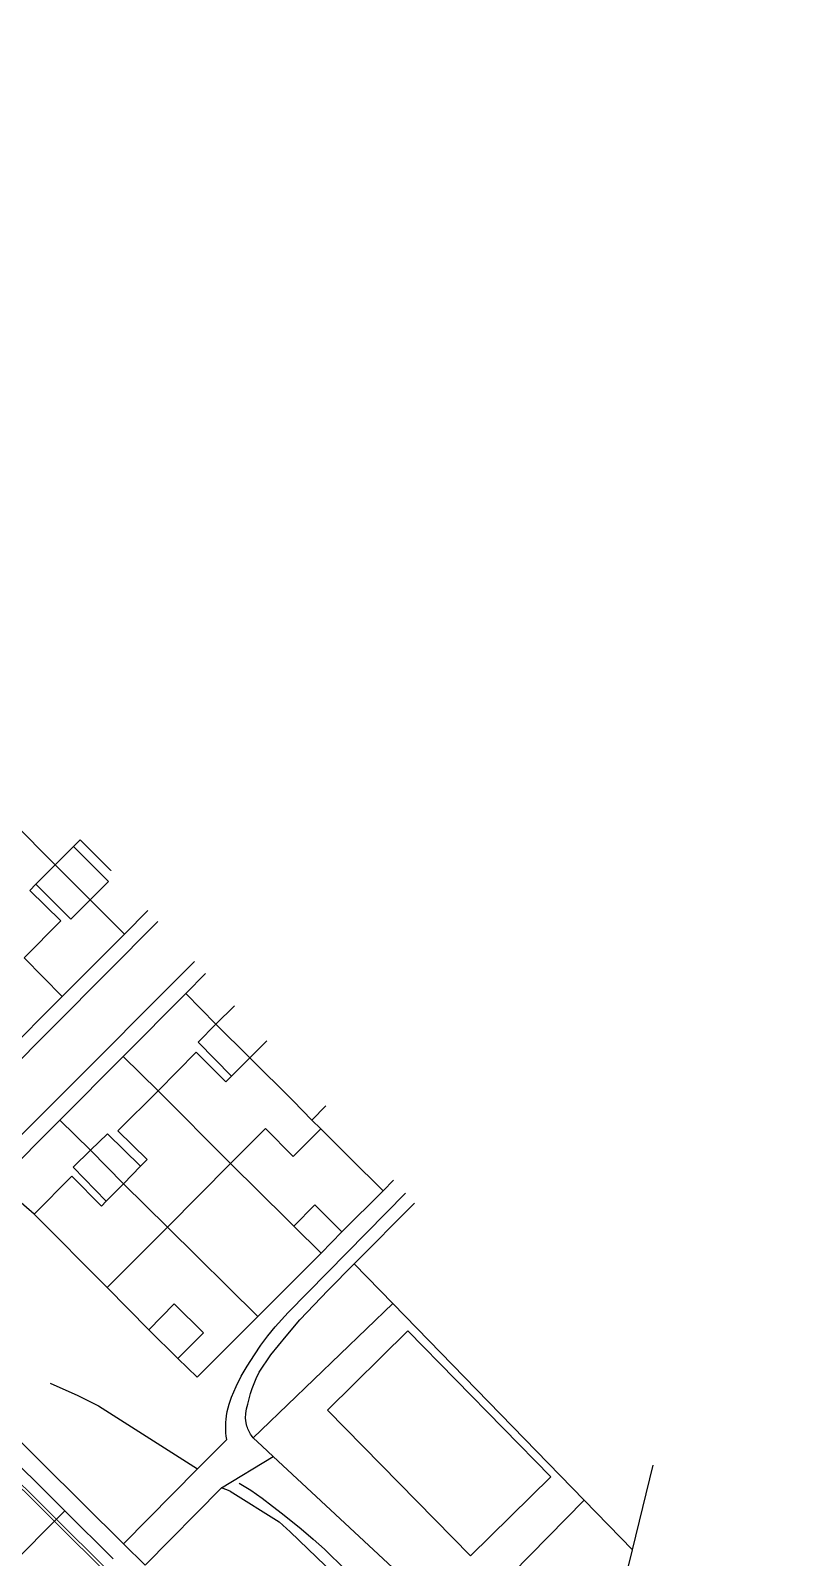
# Model space of a CAD drawing. Header units: millimetres. Extents: x 111502 to 977541, y 8702 to 1044108.
# Drawn here: x 486526.5 to 486608.5, y 236143.7 to 236305.6 of the extents above; entities that cross this region are included whole.
import ezdxf

# ---------------------------------------------------------------- set-up
doc = ezdxf.new("R2010")
doc.units = ezdxf.units.MM
doc.header["$LTSCALE"] = 0.25
doc.linetypes.add('DASHED2', pattern=[9.525, 6.35, -3.175])
doc.layers.add('E HVSS As Laid HV', color=10, linetype='Continuous')
doc.layers.add('X HVSS Site Background', color=8, linetype='Continuous')

# ---------------------------------------------------------------- blocks, each defined once
blk = doc.blocks.new('OS MAP 060722')
at = {"layer": 'X HVSS Site Background'}
for points in [[(-2287.6, -2903.1), (-2286.03, -2904.66), (-2281.48, -2909.21)], [(-2281.48, -2909.21), (-2279.53, -2907.26)], [(-2279.53, -2907.26), (-2278.83, -2906.56), (-2275.58, -2909.81), (-2275.54, -2909.77)], [(-2279.53, -2907.26), (-2275.83, -2910.96), (-2277.78, -2912.91)], [(-2283.53, -2911.26), (-2281.48, -2909.21)], [(-2281.48, -2909.21), (-2277.78, -2912.91)], [(-2284.78, -2919.06), (-2280.88, -2915.16), (-2284.18, -2911.91), (-2283.53, -2911.26)], [(-2277.78, -2912.91), (-2279.83, -2914.96), (-2283.53, -2911.26)], [(-2277.78, -2912.91), (-2274.13, -2916.56)], [(-2270.59, -2915.21), (-2292.48, -2937.21), (-2298.48, -2943.22), (-2300.58, -2945.31), (-2301.18, -2946.11), (-2301.98, -2946.86), (-2302.83, -2947.46), (-2303.73, -2947.91), (-2304.58, -2948.21), (-2305.43, -2948.41), (-2306.08, -2948.51), (-2306.38, -2948.56), (-2307.03, -2948.56)], [(-2271.65, -2914.04), (-2274.13, -2916.56)], [(-2274.13, -2916.56), (-2280.73, -2923.16)], [(-2300.23, -2955.61), (-2300.23, -2955.41), (-2300.18, -2954.51), (-2300.15, -2954.41), (-2299.93, -2953.66), (-2299.63, -2952.81), (-2299.13, -2952.11), (-2298.78, -2951.56), (-2296.33, -2949.11), (-2266.72, -2919.45)], [(-2284.78, -2919.06), (-2280.73, -2923.16)], [(-2265.55, -2920.74), (-2267.63, -2922.86)], [(-2280.73, -2923.16), (-2287.08, -2929.51), (-2287.33, -2929.76)], [(-2267.63, -2922.86), (-2274.28, -2929.51)], [(-2267.63, -2922.86), (-2264.43, -2926.11)], [(-2264.43, -2926.11), (-2262.45, -2924.14)], [(-2262.78, -2931.61), (-2266.33, -2928.01), (-2264.43, -2926.11)], [(-2264.43, -2926.11), (-2260.83, -2929.66)], [(-2259.04, -2927.88), (-2260.83, -2929.66)], [(-2274.28, -2929.51), (-2280.98, -2936.26)], [(-2274.28, -2929.51), (-2270.58, -2933.16)], [(-2262.78, -2931.61), (-2263.38, -2932.21), (-2266.53, -2929.06), (-2270.58, -2933.16)], [(-2260.83, -2929.66), (-2262.78, -2931.61)], [(-2260.83, -2929.66), (-2256.26, -2934.24), (-2254.25, -2936.26)], [(-2270.58, -2933.16), (-2274.83, -2937.41), (-2271.73, -2940.46), (-2272.43, -2941.16)], [(-2270.58, -2933.16), (-2262.88, -2940.86)], [(-2254.25, -2936.26), (-2252.77, -2934.76)], [(-2280.98, -2936.26), (-2287.28, -2942.61), (-2287.58, -2942.91)], [(-2280.98, -2936.26), (-2277.73, -2939.46)], [(-2253.31, -2937.2), (-2254.25, -2936.26)], [(-2277.73, -2939.46), (-2275.93, -2937.71), (-2272.43, -2941.16)], [(-2262.88, -2940.86), (-2259.18, -2937.16), (-2256.23, -2940.12), (-2253.31, -2937.2)], [(-2253.31, -2937.2), (-2250.23, -2940.26), (-2246.7, -2943.76)], [(-2276.08, -2944.86), (-2279.58, -2941.26), (-2277.73, -2939.46)], [(-2277.73, -2939.46), (-2274.23, -2943.01)], [(-2272.43, -2941.16), (-2274.23, -2943.01)], [(-2269.58, -2947.61), (-2262.88, -2940.86)], [(-2262.88, -2940.86), (-2256.83, -2946.86), (-2256.18, -2947.5)], [(-2283.73, -2946.26), (-2287.58, -2942.91)], [(-2276.08, -2944.86), (-2276.58, -2945.41), (-2279.73, -2942.21), (-2283.73, -2946.26)], [(-2274.23, -2943.01), (-2276.08, -2944.86)], [(-2274.23, -2943.01), (-2269.58, -2947.61)], [(-2246.7, -2943.76), (-2245.59, -2942.65)], [(-2266.38, -2973.26), (-2263.29, -2970.14), (-2263.34, -2969.78), (-2263.37, -2969.42), (-2263.39, -2969.06), (-2263.4, -2968.69), (-2263.38, -2968.33), (-2263.36, -2967.97), (-2263.32, -2967.65), (-2263.32, -2967.61), (-2263.24, -2967.16), (-2263.05, -2966.4), (-2262.78, -2965.66), (-2262.3, -2964.53), (-2261.75, -2963.42), (-2261.14, -2962.36), (-2260.36, -2961.14), (-2259.66, -2960.12), (-2258.92, -2959.14), (-2258.14, -2958.18), (-2256.76, -2956.66), (-2244.33, -2944.03)], [(-2251.07, -2948.13), (-2246.7, -2943.76)], [(-2283.73, -2946.26), (-2275.98, -2954.01)], [(-2256.18, -2947.5), (-2253.96, -2945.27), (-2251.07, -2948.13)], [(-2249.78, -2951.52), (-2243.38, -2945.06)], [(-2275.98, -2954.01), (-2269.58, -2947.61)], [(-2269.58, -2947.61), (-2260, -2957.11)], [(-2253.29, -2950.37), (-2256.18, -2947.5)], [(-2251.07, -2948.13), (-2253.29, -2950.37)], [(-2294.29, -2949.66), (-2296.47, -2951.85), (-2297.18, -2952.56), (-2297.48, -2952.81), (-2297.88, -2953.36), (-2298.18, -2953.96), (-2298.33, -2954.41), (-2298.38, -2955.11), (-2298.33, -2955.76), (-2298.23, -2956.46), (-2298.18, -2956.66), (-2297.88, -2957.41), (-2297.43, -2958.11), (-2296.98, -2958.71), (-2295.96, -2959.71), (-2274.23, -2981.21)], [(-2260, -2957.11), (-2253.29, -2950.37)], [(-2260.48, -2969.95), (-2260.58, -2969.83), (-2260.67, -2969.7), (-2260.76, -2969.57), (-2260.84, -2969.43), (-2260.91, -2969.29), (-2260.98, -2969.15), (-2261.04, -2969), (-2261.1, -2968.86), (-2261.15, -2968.71), (-2261.2, -2968.56), (-2261.24, -2968.36), (-2261.3, -2967.87), (-2261.27, -2967.38), (-2261.18, -2966.89), (-2261.06, -2966.4), (-2260.91, -2965.82), (-2260.76, -2965.27), (-2260.59, -2964.74), (-2260.39, -2964.2), (-2260.17, -2963.68), (-2259.86, -2963.01), (-2258.63, -2961.14), (-2257, -2959.18), (-2255.54, -2957.46), (-2252.53, -2954.3), (-2249.78, -2951.52)], [(-2245.69, -2955.71), (-2249.78, -2951.52)], [(-2275.98, -2954.01), (-2271.56, -2958.5)], [(-2268.47, -2961.56), (-2265.76, -2958.83), (-2268.85, -2955.76), (-2271.56, -2958.5)], [(-2260.48, -2969.95), (-2259.64, -2969.15), (-2245.69, -2955.71)], [(-2245.69, -2955.71), (-2225.39, -2976.55)], [(-2268.47, -2961.56), (-2266.42, -2963.54), (-2260, -2957.11)], [(-2271.56, -2958.5), (-2268.47, -2961.56)], [(-2252.62, -2967.02), (-2237.45, -2982.48), (-2228.9, -2974.09), (-2244.07, -2958.63), (-2252.62, -2967.02)], [(-2282.03, -2964.16), (-2279.08, -2965.46), (-2276.88, -2966.56), (-2266.38, -2973.26)], [(-2280.47, -2977.69), (-2288.06, -2970.16)], [(-2258.35, -2971.93), (-2259.54, -2970.83), (-2260.48, -2969.95)], [(-2263.83, -2975.26), (-2258.35, -2971.93)], [(-2225.39, -2976.55), (-2238.73, -2990.16), (-2243.64, -2985.6), (-2258.35, -2971.93)], [(-2266.38, -2973.26), (-2274.23, -2981.21)], [(-2220.26, -2981.82), (-2218.06, -2972.85)], [(-2271.93, -2983.46), (-2263.83, -2975.26)], [(-2262.93, -2975.61), (-2263.83, -2975.26)], [(-2261.98, -2974.76), (-2260.73, -2975.51), (-2259.53, -2976.36), (-2258.43, -2977.21), (-2257.38, -2978.01), (-2255.38, -2979.61), (-2254.13, -2980.71), (-2252.93, -2981.76), (-2250.68, -2983.96), (-2248.58, -2986.26), (-2225.18, -3009.16), (-2212.38, -3022.01)], [(-2262.93, -2975.61), (-2257.73, -2978.86), (-2256.58, -2979.91), (-2241.63, -2994.26), (-2226.93, -3008.76), (-2220.03, -3015.76), (-2213.23, -3022.76)], [(-2225.39, -2976.55), (-2220.26, -2981.82)], [(-2286.68, -2983.96), (-2280.47, -2977.69)], [(-2275.33, -2982.8), (-2280.47, -2977.69)], [(-2274.23, -2981.21), (-2271.93, -2983.46)], [(-2222.72, -2991.81), (-2220.26, -2981.82)]]:
    blk.add_lwpolyline(points, dxfattribs=at)

msp = doc.modelspace()

# ---------------------------------------------------------------- linework, layer by layer
at = {"lineweight": 0}
msp.add_circle((488727.82, 239008.33), 11388.42, dxfattribs=at)
at = {"layer": 'E HVSS As Laid HV', "linetype": 'DASHED2', "lineweight": 0, "const_width": 0.1, "flags": 128}
for points in [[(486629.65, 235730.07), (486629.25, 235753.13), (486627.46, 235781.33), (486627.52, 235790.79, -0.342153), (486628.38, 235791.95), (486633.75, 235794.67), (486659.75, 235804.65), (486691.16, 235818.24, 0.283908), (486692.39, 235820.98, -0.182161), (486693.76, 235823.99), (486704.7, 235828.88, 0.486323), (486706.34, 235834.7), (486698.3, 235842.9, -0.196549), (486697.37, 235847.94, -0.06186), (486699.54, 235856.69), (486711.97, 235869.47), (486730.69, 235888.07), (486744.38, 235901.56), (486749.97, 235906.87), (486756.1, 235913.59, 0.436638), (486756.73, 235920.49), (486739.68, 235936.87), (486723.57, 235953.32), (486709.38, 235967.63), (486684.45, 235992.32), (486667.08, 236009.71), (486642.76, 236034.21), (486625.09, 236051.92), (486598.61, 236078.66), (486581.75, 236095.16), (486555.42, 236121.28), (486543.49, 236133.12), (486510.86, 236165.55), (486490.21, 236186.45), (486471.67, 236205.03), (486450, 236227.18, -0.053067), (486429.5, 236251.7, -0.02328), (486412.4, 236285.12), (486400.02, 236312.27, -0.251918), (486401.99, 236322.8), (486419.72, 236340.36), (486434.09, 236354.95), (486454.11, 236375.05)], [(486629.95, 235730.08), (486629.55, 235753.14), (486627.76, 235781.34), (486627.82, 235790.79, -0.352097), (486628.49, 235791.67), (486633.87, 235794.39), (486659.86, 235804.37), (486691.31, 235817.97, 0.283721), (486692.69, 235820.99, -0.177283), (486693.94, 235823.74), (486704.82, 235828.6, 0.487644), (486706.57, 235834.89), (486698.53, 235843.09, -0.195836), (486697.67, 235847.89, -0.061526), (486699.8, 235856.52), (486712.18, 235869.26), (486730.9, 235887.86), (486744.58, 235901.34), (486750.18, 235906.66), (486756.31, 235913.37, 0.435719), (486756.94, 235920.7), (486739.89, 235937.08), (486723.78, 235953.53), (486709.59, 235967.84), (486684.66, 235992.54), (486667.29, 236009.92), (486642.97, 236034.42), (486625.3, 236052.13), (486598.82, 236078.88), (486581.96, 236095.37), (486555.63, 236121.49), (486543.71, 236133.33), (486511.07, 236165.76), (486490.43, 236186.66), (486471.89, 236205.24), (486450.22, 236227.39, -0.053057), (486429.76, 236251.86, -0.023274), (486412.68, 236285.25), (486400.3, 236312.38, -0.251086), (486402.22, 236322.6), (486419.93, 236340.15), (486434.3, 236354.74), (486454.32, 236374.84)]]:
    msp.add_lwpolyline(points, format="xyb", dxfattribs=at)

# ---------------------------------------------------------------- block references
at = {"layer": 'E HVSS As Laid HV', "linetype": 'DASHED2', "lineweight": 0}
msp.add_blockref('OS MAP 060722', (488810.58, 239126.31), dxfattribs=at)

doc.saveas('drawing.dxf')
